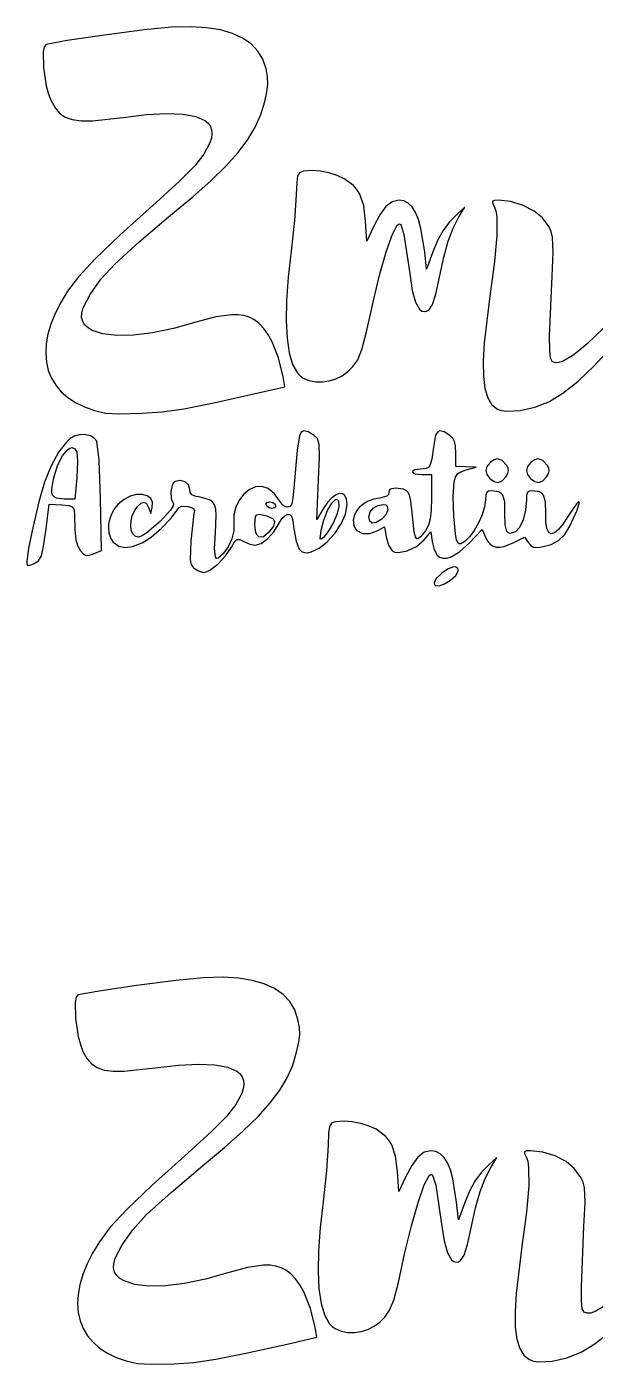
# Model space of a CAD drawing. Extents: x 18 to 179, y 103 to 242.
# Drawn here: x 18.1 to 77.1, y 102.9 to 241.9 of the extents above; entities that cross this region are included whole.
import ezdxf

# ---------------------------------------------------------------- set-up
doc = ezdxf.new("R2010")
doc.units = 0
doc.layers.add('Layer_1', color=7, linetype='CONTINUOUS')

msp = doc.modelspace()

# ---------------------------------------------------------------- linework, layer by layer
at = {"layer": 'Layer_1', "color": 1}
for points in [[(35.144383, 241.905481), (33.101029, 241.861937), (30.251408, 241.571261), (26.147864, 241.040714), (22.259913, 240.472364), (20.05707, 240.068282), (19.872891, 239.830263), (19.773245, 239.300242), (19.800819, 237.665794), (20.08633, 235.76815), (20.309104, 234.909131), (20.576315, 234.210517), (20.988477, 233.48366), (21.466071, 232.922427), (22.051307, 232.517133), (22.786399, 232.25809), (23.713556, 232.135614), (24.87499, 232.140018), (28.069535, 232.490725), (30.51104, 232.779901), (32.587301, 232.888606), (34.292941, 232.81842), (35.622583, 232.570922), (36.57085, 232.14769), (36.900288, 231.870667), (37.132366, 231.550303), (37.266412, 231.186795), (37.301754, 230.78034), (37.23772, 230.331136), (37.073637, 229.83938), (36.469888, 228.682535), (35.505077, 227.449189), (33.932177, 225.865192), (31.504159, 223.656397), (27.77298, 220.288208), (25.163612, 217.797912), (23.418509, 215.927542), (22.280121, 214.419131), (21.577073, 213.252699), (21.006313, 212.118387), (20.566641, 211.020033), (20.256862, 209.961473), (20.075776, 208.946544), (20.022186, 207.979083), (20.094895, 207.062927), (20.292705, 206.201914), (20.614418, 205.39988), (21.058837, 204.660662), (21.624763, 203.988097), (22.311, 203.386023), (23.116348, 202.858276), (24.039612, 202.408694), (25.079592, 202.041112), (26.235091, 201.75937), (27.64532, 201.697849), (30.04509, 201.743938), (32.115186, 201.884689), (34.385809, 202.210175), (37.503288, 202.834326), (42.113951, 203.871075), (44.868925, 204.504424), (44.700802, 205.513699), (44.22457, 207.498603), (43.525308, 209.222107), (43.108213, 209.954075), (42.654769, 210.582581), (42.171445, 211.094924), (41.664709, 211.478398), (41.171227, 211.725358), (40.623974, 211.89273), (40.0127, 211.980027), (39.327152, 211.986764), (37.692223, 211.756611), (35.637171, 211.198382), (33.298985, 210.543569), (31.122118, 210.096297), (29.14765, 209.854914), (27.416662, 209.817767), (25.970234, 209.983204), (24.849446, 210.349572), (24.424005, 210.607589), (24.095378, 210.915218), (23.868702, 211.272254), (23.74911, 211.67849), (23.767433, 212.137019), (23.931081, 212.708235), (24.638995, 214.099159), (25.762138, 215.672118), (27.189796, 217.247968), (29.727667, 219.554492), (33.008423, 222.325214), (35.295854, 224.23048), (37.205995, 225.924863), (38.775262, 227.452335), (40.040074, 228.85687), (41.036848, 230.182439), (41.802003, 231.473014), (42.371956, 232.77257), (42.783125, 234.125077), (43.010494, 235.155927), (43.104583, 235.957994), (43.071842, 236.695919), (42.918724, 237.534344), (42.589891, 238.520229), (42.073532, 239.382219), (41.371558, 240.119477), (40.485882, 240.731166), (39.418415, 241.216448), (38.171069, 241.574486), (36.745754, 241.804443), (35.144383, 241.905481), (35.144383, 241.905481)], [(47.714848, 226.968099), (46.77723, 226.888724), (46.40894, 226.741422), (46.20366, 226.410067), (46.106847, 225.708121), (46.063958, 224.449046), (45.889166, 221.78843), (45.536996, 218.583012), (45.227881, 215.890322), (45.053624, 213.478335), (45.013369, 211.35598), (45.106259, 209.532187), (45.331435, 208.015888), (45.688041, 206.816012), (46.17522, 205.941489), (46.467506, 205.629026), (46.792114, 205.40125), (47.416563, 205.142826), (48.087497, 205.01016), (48.784669, 204.998571), (49.487828, 205.103379), (50.176724, 205.319904), (50.83111, 205.643466), (51.430734, 206.069384), (51.955347, 206.592978), (52.451567, 207.304778), (52.871242, 208.35898), (53.354557, 210.206013), (54.041698, 213.296307), (54.706598, 216.082141), (55.40294, 218.519998), (56.047597, 220.345681), (56.557443, 221.294992), (56.757761, 221.433116), (56.916745, 221.344933), (57.23599, 220.307215), (57.84894, 216.25964), (58.113366, 214.513826), (58.451866, 213.281015), (58.868828, 212.549739), (59.108104, 212.368592), (59.368642, 212.308529), (59.613085, 212.346218), (59.830058, 212.46958), (60.208788, 213.035104), (60.559221, 214.128655), (60.935746, 215.873789), (61.383453, 217.967024), (61.846134, 219.630066), (62.363495, 220.985382), (62.975242, 222.155437), (63.587644, 223.174084), (62.804918, 222.468529), (61.991656, 221.64174), (61.319834, 220.735755), (60.745632, 219.681506), (60.225229, 218.409931), (59.607317, 216.702266), (59.408881, 218.526787), (59.024403, 220.957624), (58.769236, 221.881352), (58.467149, 222.620505), (58.114417, 223.182497), (57.707314, 223.574741), (57.242113, 223.804651), (56.71509, 223.87964), (56.034223, 223.717687), (55.382831, 223.218185), (54.741347, 222.360667), (54.090203, 221.124666), (53.40339, 219.640242), (53.270548, 221.709506), (53.068637, 223.310213), (52.665184, 224.512028), (52.372419, 224.99406), (52.010716, 225.413221), (51.055764, 226.112063), (50.315686, 226.449278), (49.460032, 226.713824), (48.567014, 226.8915), (47.714848, 226.968099), (47.714848, 226.968099)], [(77.967197, 210.542986), (76.311108, 208.958559), (74.911737, 207.824938), (73.799861, 207.164125), (73.361351, 207.017896), (73.006258, 206.99812), (72.65555, 207.106645), (72.470014, 207.454442), (72.40005, 208.266681), (72.396062, 209.768529), (72.649072, 216.00498), (72.772802, 218.490139), (72.691054, 220.055696), (72.552144, 220.619321), (72.336685, 221.103882), (71.642551, 222.036926), (70.782324, 222.755067), (69.641273, 223.340698), (68.364255, 223.735122), (67.096129, 223.87964), (66.662941, 223.863513), (66.464706, 223.783717), (66.467255, 223.593133), (66.636415, 223.24464), (66.797013, 222.793412), (66.895868, 222.142188), (66.907933, 220.231682), (66.671792, 217.496979), (66.186623, 213.921937), (65.587172, 209.048099), (65.482537, 207.143426), (65.509638, 205.568385), (65.669732, 204.304078), (65.964074, 203.331604), (66.393921, 202.632066), (66.96053, 202.186564), (67.404369, 202.033861), (67.963511, 201.959847), (69.329879, 202.033718), (70.86398, 202.379831), (72.370157, 202.969841), (73.776663, 203.825878), (75.346178, 205.069305), (76.998922, 206.630702), (78.655113, 208.440651)], [(23.653199, 199.540177), (22.97796, 199.372608), (22.578672, 199.127962), (22.168762, 198.75858), (21.347102, 197.692536), (20.573027, 196.268324), (19.906588, 194.579792), (19.316787, 192.526931), (18.71212, 190.026537), (18.240701, 187.737642), (18.050647, 186.31928), (18.074403, 186.054889), (18.171507, 185.939131), (18.380711, 185.960118), (18.740768, 186.105959), (19.2563, 186.406376), (19.575953, 186.915092), (19.807778, 187.931089), (20.059826, 189.753351), (20.386146, 192.298313), (21.688116, 192.213976), (22.431682, 192.147981), (22.821187, 192.010895), (22.974058, 191.707321), (23.007726, 191.141862), (23.058558, 189.620024), (23.163992, 188.608482), (23.353075, 187.941447), (23.654852, 187.45313), (23.959096, 187.118599), (24.22684, 186.968889), (24.543728, 186.984267), (24.995408, 187.145), (25.812309, 187.483447), (25.711437, 192.910713), (25.563807, 196.88819), (25.350391, 198.82911), (25.074572, 199.154333), (24.668297, 199.388439), (24.178771, 199.520646), (23.653199, 199.540177), (23.653199, 199.540177)], [(46.852747, 199.91776), (46.585707, 199.773837), (46.394305, 199.403397), (46.160422, 197.915195), (45.820872, 193.964084), (45.714365, 192.950746), (45.586987, 192.349944), (45.404021, 192.062323), (45.130751, 191.988529), (44.899252, 192.048762), (44.654942, 192.213001), (44.242191, 192.754717), (43.765746, 193.416955), (43.137006, 193.933768), (42.496862, 194.139884), (41.841434, 194.086386), (41.206199, 193.809204), (40.62663, 193.344265), (40.138201, 192.727498), (39.776387, 191.994831), (39.576662, 191.182193), (39.574501, 190.325512), (39.566775, 189.525854), (39.362843, 188.693366), (38.979624, 187.875622), (38.434035, 187.120195), (37.929679, 186.672426), (37.765411, 186.6688), (37.654278, 186.827465), (37.575005, 187.678017), (37.659028, 189.316787), (37.744354, 191.16196), (37.700398, 191.775757), (37.580764, 192.225628), (37.372005, 192.543026), (37.060671, 192.759402), (36.076489, 193.014892), (35.525373, 193.129138), (35.19209, 193.280171), (35.02788, 193.504856), (34.983979, 193.840062), (34.855908, 194.304928), (34.516457, 194.618083), (34.032772, 194.743696), (33.471996, 194.645936), (33.29499, 194.510136), (33.157796, 194.27298), (33.011924, 193.612816), (33.052542, 192.901874), (33.148461, 192.601246), (33.297814, 192.376584), (33.283337, 192.116766), (33.000697, 191.669616), (31.915823, 190.486987), (30.61299, 189.376032), (30.057901, 189.018474), (29.661996, 188.884084), (29.323598, 188.973914), (29.076192, 189.22042), (28.920854, 189.589129), (28.858657, 190.045564), (28.890676, 190.555252), (29.017986, 191.083718), (29.241662, 191.596487), (29.562778, 192.059084), (29.944141, 192.421121), (30.248857, 192.523286), (30.498405, 192.363308), (30.714267, 191.93892), (30.941368, 191.324866), (31.103423, 191.943881), (31.136015, 192.490859), (30.943343, 192.904091), (30.570093, 193.178916), (30.060947, 193.310671), (29.460592, 193.294694), (28.813711, 193.126322), (28.164989, 192.800893), (27.55911, 192.313745), (27.17974, 191.857082), (26.884641, 191.343461), (26.676768, 190.795866), (26.559078, 190.237281), (26.534524, 189.690689), (26.606063, 189.179074), (26.776648, 188.725421), (27.049236, 188.352714), (27.616149, 187.939322), (28.264338, 187.790868), (29.05394, 187.905974), (30.04509, 188.283259), (30.974536, 188.875744), (32.052644, 189.797852), (33.050673, 190.833859), (33.739887, 191.768043), (33.901848, 191.963769), (34.125366, 192.077198), (34.795466, 192.067904), (35.187961, 191.965984), (35.407475, 191.827376), (35.480285, 191.621069), (35.43267, 191.316047), (35.089812, 188.44752), (35.030327, 186.503741), (35.150273, 186.027201), (35.390226, 185.695854), (35.88681, 185.356377), (36.405563, 185.215195), (36.707927, 185.278219), (37.071343, 185.454698), (37.896579, 186.072473), (38.711766, 186.917417), (39.3474, 187.838428), (39.654463, 188.36968), (39.898652, 188.612919), (40.180718, 188.615122), (40.601415, 188.423269), (41.25279, 188.1526), (41.789835, 188.039072), (42.401636, 188.229178), (43.091777, 188.725255), (43.728326, 189.409887), (44.179355, 190.165658), (44.605825, 190.846308), (44.859724, 191.085867), (45.100435, 191.212418), (45.391914, 191.233388), (45.581633, 191.052125), (45.712241, 190.582107), (45.826384, 189.736813), (46.064507, 188.445993), (46.379805, 187.613534), (46.619859, 187.385609), (46.914417, 187.269054), (47.25382, 187.254829), (47.628411, 187.333893), (48.444526, 187.735728), (49.285505, 188.402236), (50.074087, 189.261096), (50.733015, 190.239982), (51.185028, 191.266574), (51.352868, 192.268547), (51.29246, 192.816987), (51.123526, 193.186085), (50.864496, 193.379162), (50.533803, 193.399536), (50.149878, 193.250528), (49.731153, 192.935458), (49.29606, 192.457645), (48.86303, 191.820409), (48.207634, 190.718529), (48.385126, 194.854298), (48.475277, 197.229288), (48.455589, 198.510461), (48.284225, 199.110081), (47.919349, 199.440409), (47.300555, 199.815284), (46.852747, 199.91776), (46.852747, 199.91776)], [(60.993074, 199.911147), (60.729402, 199.795068), (60.538154, 199.481493), (60.310669, 198.21671), (60.166462, 196.98966), (59.953705, 196.303724), (59.79301, 196.115583), (59.580845, 196.005013), (58.956332, 195.93964), (58.370077, 195.856737), (58.191713, 195.766999), (58.126201, 195.657418), (58.204143, 195.547836), (58.416361, 195.458098), (59.113979, 195.375195), (60.101757, 195.375195), (60.101757, 192.939375), (60.077018, 191.680771), (59.986178, 190.789281), (59.804299, 190.122863), (59.506445, 189.539481), (58.991332, 188.890026), (58.761104, 188.716687), (58.589223, 188.681787), (58.448539, 188.894465), (58.317778, 189.403944), (58.126201, 191.10438), (57.983178, 192.598403), (57.870664, 193.098431), (57.714003, 193.461503), (57.500588, 193.708389), (57.21781, 193.859865), (56.393732, 193.959673), (55.837651, 193.853509), (55.714561, 193.712584), (55.688176, 193.508781), (55.649968, 193.296142), (55.48788, 193.134289), (54.754969, 192.940478), (54.108235, 192.813848), (53.525335, 192.598305), (53.018246, 192.306243), (52.598945, 191.950061), (52.279406, 191.542152), (52.071607, 191.094914), (51.987523, 190.620743), (52.039131, 190.132034), (52.16701, 189.824213), (52.37282, 189.575367), (52.963716, 189.268412), (53.70279, 189.238791), (54.481016, 189.514123), (55.241692, 189.951237), (55.411466, 188.889596), (55.659128, 188.034074), (56.01615, 187.467461), (56.305434, 187.322207), (56.681038, 187.275438), (57.590794, 187.443472), (58.544599, 187.903793), (59.341631, 188.588632), (60.033958, 189.411047), (60.195466, 188.417204), (60.412468, 187.590675), (60.707544, 187.000031), (60.970903, 186.780425), (61.294676, 186.675479), (61.671311, 186.682296), (62.09326, 186.797983), (63.042897, 187.344386), (64.083187, 188.291528), (65.383503, 189.682243), (65.77652, 188.789275), (65.980147, 188.416684), (66.224704, 188.134054), (66.512618, 187.94098), (66.846316, 187.837056), (67.228226, 187.821877), (67.660773, 187.895038), (68.687487, 188.304758), (69.793776, 188.872508), (70.206636, 188.282708), (70.453353, 187.998705), (70.732916, 187.843191), (71.097569, 187.799948), (71.599558, 187.85276), (72.542076, 188.102526), (73.318173, 188.531744), (73.960638, 189.164968), (74.502258, 190.026754), (75.265401, 191.683216), (75.484318, 192.494492), (75.394732, 192.546385), (75.175136, 192.342821), (74.353979, 191.110442), (73.806423, 190.258776), (73.323051, 189.659119), (72.907746, 189.31111), (72.564392, 189.214387), (72.296873, 189.36859), (72.109073, 189.773355), (72.004875, 190.428324), (71.988164, 191.333133), (71.96614, 192.525711), (71.774496, 193.237708), (71.594143, 193.449231), (71.346279, 193.583498), (70.614534, 193.677451), (70.292242, 193.643761), (70.098702, 193.508844), (70.004053, 193.230028), (69.978434, 192.76464), (69.883901, 191.679727), (69.63271, 190.680623), (69.267887, 189.892019), (68.832456, 189.438606), (68.278607, 189.256908), (68.083642, 189.310859), (67.93753, 189.471494), (67.774509, 190.143267), (67.75483, 191.333133), (67.732806, 192.525711), (67.541163, 193.237708), (67.36081, 193.449231), (67.112945, 193.583498), (66.381201, 193.677451), (66.059057, 193.643568), (65.864648, 193.508334), (65.768249, 193.229456), (65.740139, 192.76464), (65.641537, 192.017066), (65.383234, 191.191612), (65.007559, 190.35395), (64.55684, 189.569752), (64.073407, 188.904692), (63.59959, 188.42444), (63.177717, 188.19467), (62.999488, 188.194239), (62.850118, 188.281055), (62.717455, 188.601204), (62.598768, 189.228312), (62.424051, 191.058419), (62.367421, 193.081419), (62.470329, 194.607353), (62.601592, 195.105833), (62.810271, 195.438849), (63.157385, 195.668104), (63.703951, 195.855303), (64.758423, 196.150756), (63.70009, 196.186034), (62.641757, 196.221862), (62.641757, 197.616988), (62.614665, 198.327175), (62.51724, 198.822391), (62.325253, 199.173517), (62.014475, 199.451433), (61.426897, 199.805569), (60.993074, 199.911147), (60.993074, 199.911147)], [(22.759679, 198.181983), (23.037311, 198.066136), (23.255773, 197.714002), (23.330539, 196.727055), (23.249709, 195.032891), (23.057886, 192.835195), (21.956558, 192.835195), (21.154338, 192.922387), (20.901102, 193.05042), (20.738036, 193.251673), (20.658831, 193.538843), (20.657179, 193.924626), (20.861293, 195.042814), (21.2614, 196.319253), (21.751782, 197.313225), (22.271516, 197.956784), (22.523351, 198.125925), (22.759679, 198.181983), (22.759679, 198.181983)], [(66.967695, 197.001281), (66.583896, 196.916367), (66.204262, 196.639131), (65.879116, 196.215188), (65.768364, 195.80207), (65.871979, 195.390764), (66.189931, 194.972258), (66.63425, 194.638753), (67.053597, 194.556737), (67.454522, 194.726991), (67.843575, 195.150298), (68.054217, 195.492075), (68.131263, 195.764201), (68.077556, 196.029237), (67.895941, 196.349743), (67.449502, 196.830861), (66.967695, 197.001281), (66.967695, 197.001281)], [(71.201029, 197.001281), (70.817229, 196.916367), (70.437595, 196.639131), (70.112449, 196.215188), (70.001698, 195.80207), (70.105312, 195.390764), (70.423264, 194.972258), (70.867583, 194.638753), (71.28693, 194.556737), (71.687855, 194.726991), (72.076908, 195.150298), (72.28755, 195.492075), (72.364596, 195.764201), (72.31089, 196.029237), (72.129275, 196.349743), (71.682835, 196.830861), (71.201029, 197.001281), (71.201029, 197.001281)], [(43.295756, 192.546358), (43.621435, 192.481447), (43.862405, 192.290044), (43.91349, 192.068755), (43.808385, 191.905296), (43.533807, 191.849165), (43.231305, 191.919468), (42.986797, 192.079975), (42.886201, 192.294452), (43.009328, 192.484162), (43.295756, 192.546358), (43.295756, 192.546358)], [(50.247132, 192.788894), (50.382125, 192.739329), (50.464979, 192.595936), (50.478611, 192.073518), (50.296715, 191.313336), (49.927978, 190.407091), (49.385965, 189.452855), (48.89555, 188.83668), (48.658598, 188.668859), (48.548995, 188.705425), (48.646402, 189.58964), (48.92088, 190.651201), (49.315755, 191.645899), (49.752709, 192.408285), (50.153423, 192.772909), (50.247132, 192.788894), (50.247132, 192.788894)], [(55.144678, 192.270751), (55.355889, 192.225464), (55.495698, 192.101766), (55.569956, 191.692105), (55.385135, 191.187707), (54.95892, 190.734514), (54.369396, 190.396744), (53.948022, 190.326906), (53.695028, 190.52495), (53.610645, 190.990828), (53.732207, 191.486576), (54.062646, 191.893687), (54.550593, 192.16935), (55.144678, 192.270751), (55.144678, 192.270751)], [(42.225846, 191.247145), (43.019046, 191.070756), (43.593361, 190.815088), (43.747926, 190.659965), (43.815035, 190.478865), (43.6897, 190.015392), (43.222994, 189.377973), (42.655336, 188.913729), (42.406488, 188.85429), (42.189135, 188.905644), (42.00941, 189.064546), (41.873443, 189.327751), (41.757312, 190.154084), (41.839303, 191.003958), (41.981327, 191.19181), (42.225846, 191.247145), (42.225846, 191.247145)], [(62.400877, 185.77964), (61.844864, 185.584088), (61.178319, 185.118205), (60.618828, 184.563151), (60.383979, 184.100088), (60.421765, 183.948948), (60.528891, 183.854385), (60.913772, 183.828756), (61.463844, 184.010726), (62.104324, 184.387822), (62.651933, 184.883547), (62.894626, 185.331067), (62.896598, 185.513169), (62.816305, 185.65492), (62.651736, 185.746888), (62.400877, 185.77964), (62.400877, 185.77964)], [(38.461597, 143.142034), (36.418794, 143.09849), (33.569087, 142.807815), (29.465354, 142.277267), (25.577213, 141.708917), (23.374284, 141.304835), (23.190105, 141.066817), (23.090458, 140.536795), (23.118032, 138.902348), (23.403543, 137.004703), (23.626318, 136.145685), (23.893529, 135.44707), (24.305714, 134.720214), (24.783369, 134.158981), (25.368694, 133.753686), (26.103887, 133.494643), (27.031145, 133.372167), (28.192667, 133.376572), (31.387299, 133.727279), (33.828805, 134.016454), (35.905066, 134.125159), (37.610706, 134.054973), (38.940348, 133.807475), (39.888615, 133.384243), (40.218053, 133.107221), (40.450131, 132.786857), (40.584177, 132.423348), (40.619519, 132.016894), (40.555485, 131.56769), (40.391402, 131.075934), (39.787566, 129.919089), (38.822566, 128.685744), (37.249476, 127.101748), (34.821371, 124.892953), (31.090191, 121.524763), (28.480825, 119.034467), (26.735722, 117.164098), (25.597335, 115.655687), (24.894294, 114.489255), (24.323551, 113.354943), (23.883907, 112.256588), (23.574162, 111.198027), (23.393118, 110.183098), (23.339575, 109.215637), (23.412334, 108.299481), (23.610195, 107.438468), (23.93196, 106.636433), (24.376428, 105.897215), (24.9424, 105.224651), (25.628678, 104.622577), (26.434062, 104.09483), (27.357352, 103.645247), (28.39735, 103.277666), (29.552855, 102.995923), (30.963084, 102.934403), (33.362855, 102.980491), (35.432864, 103.121243), (37.703298, 103.446729), (40.820587, 104.070882), (45.431162, 105.107631), (48.186687, 105.740977), (48.018017, 106.750252), (47.541785, 108.735157), (46.842522, 110.458661), (46.425428, 111.190628), (45.971984, 111.819135), (45.488659, 112.331477), (44.981924, 112.714951), (44.488465, 112.961911), (43.941275, 113.129283), (43.330089, 113.216581), (42.644641, 113.223318), (41.009902, 112.993165), (38.954936, 112.434936), (36.61675, 111.780122), (34.439883, 111.33285), (32.465415, 111.091467), (30.734427, 111.054321), (29.287999, 111.219757), (28.167211, 111.586125), (27.741769, 111.844142), (27.413143, 112.151772), (27.186466, 112.508808), (27.066875, 112.915044), (27.085174, 113.373572), (27.248759, 113.944789), (27.956484, 115.335713), (29.079437, 116.908672), (30.507009, 118.484522), (33.045156, 120.791045), (36.326188, 123.561767), (38.613619, 125.467033), (40.52376, 127.161416), (42.093027, 128.688889), (43.357839, 130.093423), (44.354613, 131.418992), (45.119768, 132.709568), (45.689721, 134.009123), (46.10089, 135.361631), (46.328173, 136.392482), (46.422072, 137.194549), (46.389142, 137.932473), (46.235936, 138.770898), (45.907103, 139.756782), (45.390745, 140.618773), (44.688772, 141.356031), (43.803097, 141.967719), (42.73563, 142.453001), (41.488283, 142.811039), (40.062968, 143.040996), (38.461597, 143.142034), (38.461597, 143.142034)], [(51.032063, 128.204653), (50.094444, 128.125278), (49.726155, 127.977975), (49.520875, 127.64662), (49.424062, 126.944674), (49.381173, 125.685599), (49.206381, 123.024984), (48.85421, 119.819565), (48.545095, 117.126876), (48.370839, 114.714888), (48.330583, 112.592533), (48.423472, 110.768741), (48.648648, 109.252441), (49.005254, 108.052565), (49.492432, 107.178042), (49.784718, 106.865579), (50.109326, 106.637803), (50.733774, 106.37938), (51.404709, 106.246713), (52.101881, 106.235125), (52.805041, 106.339933), (53.493938, 106.556458), (54.148324, 106.880019), (54.747948, 107.305938), (55.272562, 107.829532), (55.768781, 108.541332), (56.188455, 109.595533), (56.67177, 111.442566), (57.358909, 114.53286), (58.02381, 117.318695), (58.720153, 119.756552), (59.364812, 121.582234), (59.874658, 122.531546), (60.074975, 122.669669), (60.233958, 122.581487), (60.553202, 121.543768), (61.166155, 117.496193), (61.43058, 115.750379), (61.769079, 114.517569), (62.18604, 113.786292), (62.425316, 113.605146), (62.685854, 113.545082), (62.930297, 113.582771), (63.14727, 113.706134), (63.526001, 114.271657), (63.876436, 115.365209), (64.25296, 117.110342), (64.700668, 119.203578), (65.163349, 120.866621), (65.68071, 122.221938), (66.292456, 123.391993), (66.904856, 124.410638), (66.122132, 123.705082), (65.308957, 122.878294), (64.637324, 121.972308), (64.063311, 120.91806), (63.542994, 119.646484), (62.924532, 117.938819), (62.726093, 119.763341), (62.341701, 122.194177), (62.086623, 123.117905), (61.784638, 123.857059), (61.432007, 124.41905), (61.024992, 124.811294), (60.559854, 125.041204), (60.032855, 125.116193), (59.351902, 124.954241), (58.700321, 124.454739), (58.058647, 123.59722), (57.407418, 122.361219), (56.720605, 120.876798), (56.58776, 122.94606), (56.38585, 124.546767), (55.982397, 125.748581), (55.689632, 126.230614), (55.32793, 126.649774), (54.372978, 127.348616), (53.632901, 127.685831), (52.777246, 127.950378), (51.884229, 128.128053), (51.032063, 128.204653), (51.032063, 128.204653)], [(78.228951, 109.061492), (77.117075, 108.400678), (76.678566, 108.25445), (76.323472, 108.234673), (75.972765, 108.343198), (75.787228, 108.690996), (75.717265, 109.503234), (75.713277, 111.005082), (75.966286, 117.241533), (76.090017, 119.726692), (76.008269, 121.29225), (75.869358, 121.855874), (75.653899, 122.340435), (74.959766, 123.27348), (74.099625, 123.991621), (72.958762, 124.577252), (71.681934, 124.971675), (70.413894, 125.116193), (69.98062, 125.100066), (69.782196, 125.02027), (69.784555, 124.829686), (69.953629, 124.481193), (70.114228, 124.029941), (70.213082, 123.378655), (70.225148, 121.467959), (69.989006, 118.733066), (69.503838, 115.157937), (68.904472, 110.284186), (68.799926, 108.379602), (68.827128, 106.804663), (68.987322, 105.540457), (69.281753, 104.568072), (69.711662, 103.868596), (70.278295, 103.423117), (70.72211, 103.270414), (71.281189, 103.196401), (72.647368, 103.270272), (74.181278, 103.616385), (75.687369, 104.206394), (77.093875, 105.062432), (78.663391, 106.305858)]]:
    msp.add_lwpolyline(points, dxfattribs=at)

doc.saveas('drawing.dxf')
